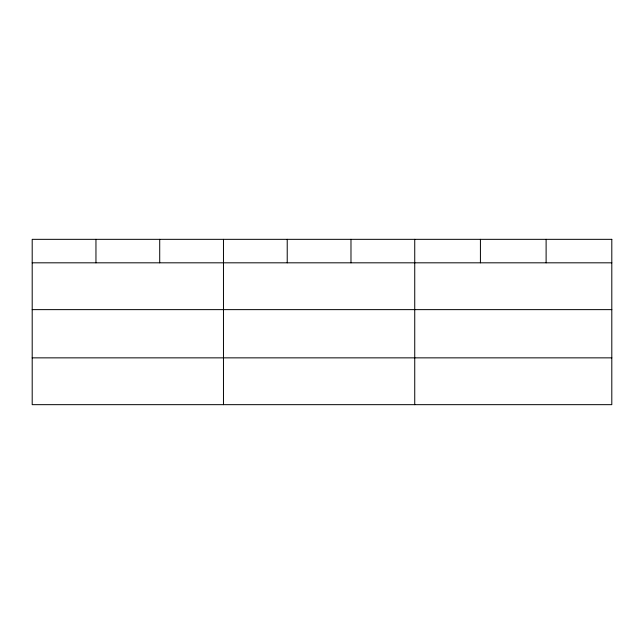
<?xml version="1.0" encoding="UTF-8"?>
<svg xmlns="http://www.w3.org/2000/svg" width="644" height="644" viewBox="0 0 644 644"><rect width="100%" height="100%" fill="white"/><g stroke="black" fill="none" stroke-linecap="round" stroke-linejoin="round"><path stroke-width="0.97" d="M32.2 262.816L611.8 262.816M32.2 309.627L611.8 309.627M32.2 357.855L611.8 357.855M546.112 239.335L546.112 262.816M480.424 239.335L480.424 262.816M414.736 239.335L414.736 404.665M350.98 239.335L350.98 262.816M287.224 239.335L287.224 262.816M223.468 239.335L223.468 404.665M159.712 239.335L159.712 262.816M95.956 239.335L95.956 262.816M611.8 239.335L32.2 239.335L32.2 404.665L611.8 404.665L611.8 239.335"/></g></svg>
